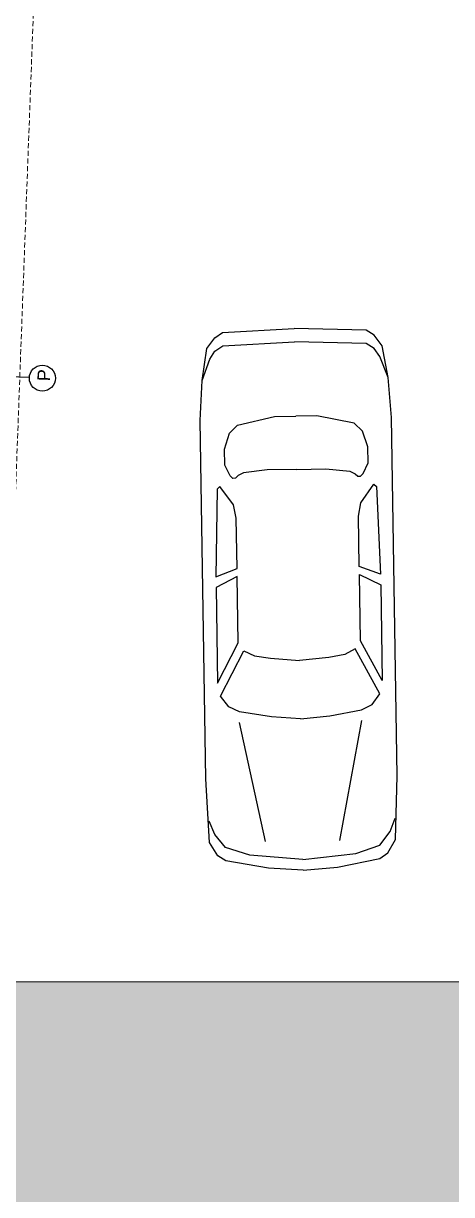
# Model space of a CAD drawing. Header units: centimetres. Extents: x 63871 to 181827, y -95930 to 42199.
# Drawn here: x 151466 to 151802, y 28366 to 29286 of the extents above; entities that cross this region are included whole.
import ezdxf

# ---------------------------------------------------------------- set-up
doc = ezdxf.new("R2010")
doc.units = ezdxf.units.CM
doc.linetypes.add('11-021_500-SatisOfisi_220512$0${ Diamond }', pattern=[12, 4, -2, 2, 2, -2])
for name, color, linetype, lineweight in [('ARA SINIRLAR', 225, 'Continuous', 15), ('ARM_Pen_No__252', 8, 'Continuous', 18), ('İz DÜŞÜMÜ', 7, '11-021_500-SatisOfisi_220512$0${ Diamond }', 18), ('OLUK', 222, 'Continuous', 15)]:
    doc.layers.add(name, color=color, linetype=linetype, lineweight=lineweight)
doc.layers.add('Bitirme - Duvar', color=7, linetype='Continuous')
doc.layers.add('furn', color=7, linetype='Continuous')
doc.styles.add('OLUŞTURULMUŞ_STİL_1', font='Arial.ttf')

# ---------------------------------------------------------------- blocks, each defined once
blk = doc.blocks.new('02PCAR03')
at = {"color": 0, "linetype": 'ByBlock'}
for p, q in [((-170, 36), (-185, 35)), ((-35, 36), (-170, 36)), ((-11, 35), (-35, 36)), ((-197, 33), (-201, 30)), ((-185, 35), (-197, 33)), ((-193, 32), (-196, 30)), ((-185, 35), (-193, 32)), ((-144, 30), (-111, 31)), ((-111, 31), (-114, 23)), ((-111, 23), (-107, 31)), ((-107, 31), (-71, 31)), ((-71, 31), (-86, 23)), ((-14, 33), (-19, 35)), ((-9, 29), (-14, 33)), ((-6, 32), (-11, 35)), ((-4, 29), (-6, 32)), ((-203, 27), (-204, 0)), ((-201, 30), (-203, 27)), ((-198, 27), (-199, 0)), ((-196, 30), (-198, 27)), ((-159, 27), (-165, 25)), ((-153, 27), (-159, 27)), ((-149, 25), (-153, 27)), ((-145, 29), (-144, 30)), ((-138, 24), (-145, 29)), ((-66, 30), (-83, 21)), ((-62, 27), (-66, 30)), ((-60, 23), (-62, 27)), ((-6, 20), (-9, 29)), ((-1, 13), (-4, 29)), ((-165, 25), (-168, 22)), ((-148, 24), (-149, 25)), ((-149, 22), (-148, 23)), ((-148, 23), (-148, 24)), ((-133, 23), (-138, 24)), ((-114, 23), (-133, 23)), ((-86, 23), (-111, 23)), ((-58, 11), (-60, 23)), ((-11, 14), (-56, 23)), ((-168, 22), (-171, 8)), ((-151, 11), (-150, 20)), ((-150, 20), (-149, 22)), ((-83, 21), (-81, 17)), ((-4, 0), (-6, 20)), ((-81, 17), (-80, 11)), ((-151, 0), (-151, 11)), ((-80, 11), (-79, 0)), ((-57, 0), (-58, 11)), ((0, 0), (-1, 13)), ((-171, 8), (-171, 0)), ((-203, -27), (-204, 0)), ((-198, -27), (-199, 0)), ((-171, -8), (-171, 0)), ((-151, 0), (-151, -11)), ((-80, -11), (-79, 0)), ((-57, 0), (-58, -11)), ((-4, 0), (-6, -20)), ((0, 0), (-1, -13)), ((-168, -22), (-171, -8)), ((-151, -11), (-150, -20)), ((-81, -17), (-80, -11)), ((-58, -11), (-60, -23)), ((-1, -13), (-4, -29)), ((-83, -21), (-81, -17)), ((-11, -14), (-56, -23)), ((-165, -25), (-168, -22)), ((-150, -20), (-149, -22)), ((-149, -22), (-148, -23)), ((-66, -30), (-83, -21)), ((-6, -20), (-9, -29)), ((-159, -27), (-165, -25)), ((-149, -25), (-153, -27)), ((-148, -24), (-149, -25)), ((-148, -23), (-148, -24)), ((-138, -24), (-145, -29)), ((-133, -23), (-138, -24)), ((-114, -23), (-133, -23)), ((-111, -31), (-114, -23)), ((-86, -23), (-111, -23)), ((-111, -23), (-107, -31)), ((-71, -31), (-86, -23)), ((-60, -23), (-62, -27)), ((-201, -30), (-203, -27)), ((-197, -33), (-201, -30)), ((-196, -30), (-198, -27)), ((-193, -32), (-196, -30)), ((-153, -27), (-159, -27)), ((-145, -29), (-144, -30)), ((-144, -30), (-111, -31)), ((-62, -27), (-66, -30)), ((-9, -29), (-14, -33)), ((-4, -29), (-6, -32)), ((-185, -35), (-197, -33)), ((-185, -35), (-193, -32)), ((-170, -36), (-185, -35)), ((-107, -31), (-71, -31)), ((-11, -35), (-35, -36)), ((-14, -33), (-19, -35)), ((-6, -32), (-11, -35)), ((-35, -36), (-170, -36))]:
    blk.add_line(p, q, dxfattribs=at)
blk = doc.blocks.new('HRD')
at = {"layer": 'Bitirme - Duvar', "color": 161, "linetype": 'Continuous', "lineweight": 25}
blk.add_line((154427.13, 35617.48), (154369.63, 35617.48), dxfattribs=at)
blk.add_circle((154437.36, 35617.48), 10.23, dxfattribs=at)
at = {"layer": 'İz DÜŞÜMÜ'}
blk.add_lwpolyline([(153819.63, 36347.48), (154419.63, 36347.49), (154419.63, 35292.49), (154159.63, 35292.49), (154159.63, 35357.48), (153819.63, 35357.48), (153819.63, 36347.48)], dxfattribs=at)
at = {"layer": 'Bitirme - Duvar', "linetype": 'Continuous', "insert": (154443.49, 35615.16), "char_height": 10, "attachment_point": 7, "rotation": 90, "style": 'OLUŞTURULMUŞ_STİL_1'}
blk.add_mtext('\\A1;P', dxfattribs=at)
blk = doc.blocks.new('yerleşim planı')
at = {"layer": 'ARM_Pen_No__252'}
h = blk.add_hatch(dxfattribs=at)
h.set_pattern_fill('AR-HBONE', color=256, scale=0.51)
h.set_pattern_definition([(45, (-177987.134, -15156.517), (0, 73.27889), [155.448, -51.816]), (135, (-177950.495, -15119.877), (7e-15, 73.27889), [155.448, -51.816])])
h.paths.add_polyline_path([(-2142.28, 12350.54), (-6158.02, 12350.54), (-5113.15, 15429.31), (-2007.04, 15429.31)], flags=16)
h.paths.add_polyline_path([(-2155.45, 12050.81), (-2289.18, 9006.52), (-7230.37, 9110.99), (-6232.66, 12050.81)], flags=16)
h.paths.add_polyline_path([(-1993.99, 15726.33), (-2007.04, 15429.31), (-5113.15, 15429.31), (-2392.44, 23446.06), (-2901.07, 23669.61), (-7833.02, 9123.73), (-10553.48, 9181.25), (-10718.93, 8734.63), (588.09, 8496.02), (607.89, 8945.26), (-1738.17, 8994.87), (-1127.77, 22890.2), (-1668.84, 23128.02), (-1970.99, 15726.33)])
at = {"layer": 'ARA SINIRLAR'}
blk.add_line((-2142.28, 12350.54), (-6158.02, 12350.54), dxfattribs=at)
at = {"rotation": 357.8731892381679}
blk.add_blockref('HRD', (-160600.55, -17036.79, 0), dxfattribs=at)
at = {"layer": 'furn', "linetype": 'Continuous', "xscale": 2.086125961570064, "yscale": 2.086125961570064, "zscale": 2.086125961570064, "rotation": 270.9296038315418}
blk.add_blockref('02PCAR03', (-4743.02, 12438.16), dxfattribs=at)

msp = doc.modelspace()

# ---------------------------------------------------------------- block references
at = {"layer": 'OLUK'}
msp.add_blockref('yerleşim planı', (156428.79, 16182.58), dxfattribs=at)

doc.saveas('drawing.dxf')
